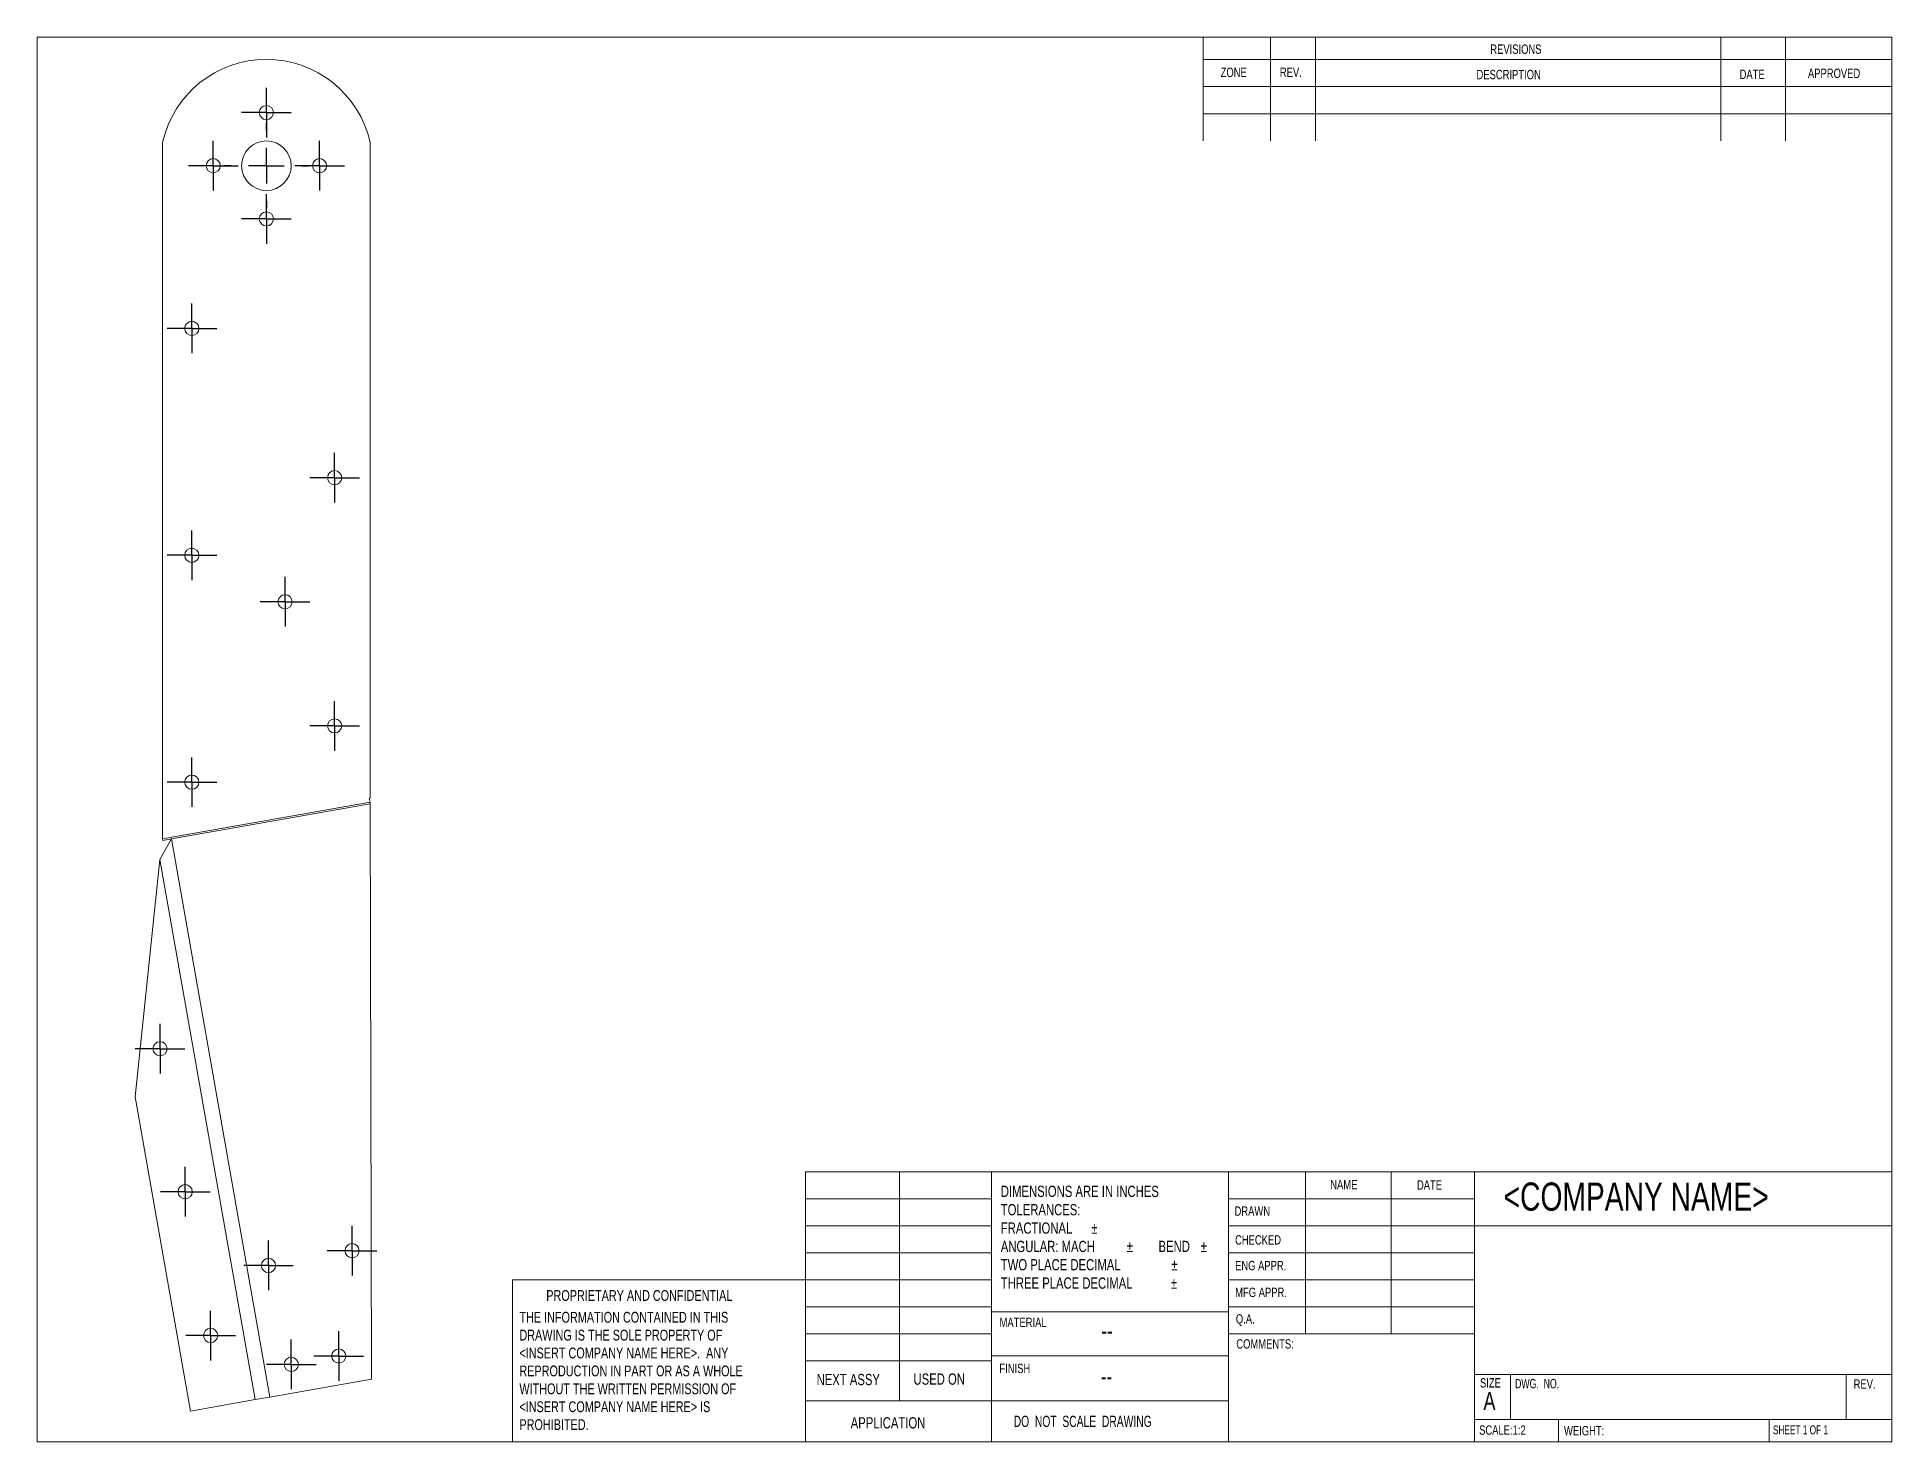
# Model space of a CAD drawing. Header units: millimetres. Extents: x 8 to 270, y 10 to 208.
import ezdxf

# ---------------------------------------------------------------- set-up
doc = ezdxf.new("R2010")
doc.units = ezdxf.units.MM
doc.layers.add('FORMAT', color=7, linetype='Continuous')
doc.styles.add('SLDTEXTSTYLE0', font='TXT', dxfattribs={"width": 0.75})
doc.styles.add('SLDTEXTSTYLE1', font='TXT', dxfattribs={"width": 0.694444})
doc.styles.add('SLDTEXTSTYLE2', font='TXT', dxfattribs={"width": 0.684783})
doc.styles.add('SLDTEXTSTYLE3', font='TXT', dxfattribs={"width": 0.6875})

# ---------------------------------------------------------------- blocks, each defined once
blk = doc.blocks.new('SW_NOTE_0')
at = {"color": 0, "linetype": 'Continuous', "lineweight": 0, "attachment_point": 1, "style": 'SLDTEXTSTYLE0'}
for s, insert, char_height in [('DIMENSIONS ARE IN INCHES', (0, 2.05), 1.5875), ('TOLERANCES:', (0, -0.54), 1.5875), ('FRACTIONAL', (0, -3.13), 1.587), ('%%p', (12.75, -3.13), 1.587), ('ANGULAR: MACH', (0, -5.72), 1.5875), ('%%p', (17.76, -5.72), 1.587), ('BEND', (22.25, -5.72), 1.587), ('%%p', (28.21, -5.72), 1.587), ('TWO PLACE DECIMAL', (0, -8.3), 1.5875), ('%%p', (24.07, -8.3), 1.587), ('THREE PLACE DECIMAL', (0, -10.89), 1.5875), ('%%p', (24, -10.89), 1.587)]:
    blk.add_mtext(s, dxfattribs=dict(at, insert=insert, char_height=char_height))
blk = doc.blocks.new('SW_NOTE_1')
at = {"color": 0, "linetype": 'Continuous', "lineweight": 0, "char_height": 1.524, "attachment_point": 1, "style": 'SLDTEXTSTYLE0'}
for s, insert in [('THE INFORMATION CONTAINED IN THIS', (0, 1.96)), ('DRAWING IS THE SOLE PROPERTY OF', (0, -0.56)), ('<INSERT COMPANY NAME HERE>.  ANY', (0, -3.08)), ('REPRODUCTION IN PART OR AS A WHOLE', (0, -5.61)), ('WITHOUT THE WRITTEN PERMISSION OF', (0, -8.13)), ('<INSERT COMPANY NAME HERE> IS', (0, -10.66)), ('PROHIBITED.', (0, -13.18))]:
    blk.add_mtext(s, dxfattribs=dict(at, insert=insert))
blk = doc.blocks.new('SW_CENTERMARKSYMBOL_0')
at = {"layer": 'FORMAT', "color": 0}
for p, q in [((0, 2.5), (0, 3.5)), ((-2.5, 0), (-3.5, 0)), ((0, 0), (-2.5, 0)), ((0, 0), (0, 2.5)), ((0, 0), (0, -2.5)), ((0, 0), (2.5, 0)), ((2.5, 0), (3.5, 0)), ((0, -2.5), (0, -3.5))]:
    blk.add_line(p, q, dxfattribs=at)
blk = doc.blocks.new('SW_CENTERMARKSYMBOL_1')
at = {"layer": 'FORMAT', "color": 0}
for p, q in [((0, 2.5), (0, 3.5)), ((-2.5, 0), (-3.5, 0)), ((0, 0), (-2.5, 0)), ((0, 0), (0, 2.5)), ((0, 0), (0, -2.5)), ((0, 0), (2.5, 0)), ((2.5, 0), (3.5, 0)), ((0, -2.5), (0, -3.5))]:
    blk.add_line(p, q, dxfattribs=at)
blk = doc.blocks.new('SW_CENTERMARKSYMBOL_2')
at = {"layer": 'FORMAT', "color": 0}
for p, q in [((0, 2.5), (0, 3.5)), ((-2.5, 0), (-3.5, 0)), ((0, 0), (-2.5, 0)), ((0, 0), (0, 2.5)), ((0, 0), (0, -2.5)), ((0, 0), (2.5, 0)), ((2.5, 0), (3.5, 0)), ((0, -2.5), (0, -3.5))]:
    blk.add_line(p, q, dxfattribs=at)
blk = doc.blocks.new('SW_CENTERMARKSYMBOL_3')
at = {"layer": 'FORMAT', "color": 0}
for p, q in [((0, 2.5), (0, 3.5)), ((-2.5, 0), (-3.5, 0)), ((0, 0), (-2.5, 0)), ((0, 0), (0, 2.5)), ((0, 0), (0, -2.5)), ((0, 0), (2.5, 0)), ((2.5, 0), (3.5, 0)), ((0, -2.5), (0, -3.5))]:
    blk.add_line(p, q, dxfattribs=at)
blk = doc.blocks.new('SW_CENTERMARKSYMBOL_4')
at = {"layer": 'FORMAT', "color": 0}
for p, q in [((0, 5), (0, 6)), ((-5, 0), (-6, 0)), ((0, 0), (-2.5, 0)), ((0, 0), (0, 2.5)), ((0, 0), (0, -2.5)), ((0, 0), (2.5, 0)), ((5, 0), (6, 0)), ((0, -5), (0, -6))]:
    blk.add_line(p, q, dxfattribs=at)
blk = doc.blocks.new('SW_CENTERMARKSYMBOL_5')
at = {"layer": 'FORMAT', "color": 0}
for p, q in [((0, 2.5), (0, 3.5)), ((-2.5, 0), (-3.5, 0)), ((0, 0), (-2.5, 0)), ((0, 0), (0, 2.5)), ((0, 0), (0, -2.5)), ((0, 0), (2.5, 0)), ((2.5, 0), (3.5, 0)), ((0, -2.5), (0, -3.5))]:
    blk.add_line(p, q, dxfattribs=at)
blk = doc.blocks.new('SW_CENTERMARKSYMBOL_6')
at = {"layer": 'FORMAT', "color": 0}
for p, q in [((0, 2.5), (0, 3.5)), ((-2.5, 0), (-3.5, 0)), ((0, 0), (-2.5, 0)), ((0, 0), (0, 2.5)), ((0, 0), (0, -2.5)), ((0, 0), (2.5, 0)), ((2.5, 0), (3.5, 0)), ((0, -2.5), (0, -3.5))]:
    blk.add_line(p, q, dxfattribs=at)
blk = doc.blocks.new('SW_CENTERMARKSYMBOL_7')
at = {"layer": 'FORMAT', "color": 0}
for p, q in [((0, 2.5), (0, 3.5)), ((-2.5, 0), (-3.5, 0)), ((0, 0), (-2.5, 0)), ((0, 0), (0, 2.5)), ((0, 0), (0, -2.5)), ((0, 0), (2.5, 0)), ((2.5, 0), (3.5, 0)), ((0, -2.5), (0, -3.5))]:
    blk.add_line(p, q, dxfattribs=at)
blk = doc.blocks.new('SW_CENTERMARKSYMBOL_8')
at = {"layer": 'FORMAT', "color": 0}
for p, q in [((0, 2.5), (0, 3.5)), ((-2.5, 0), (-3.5, 0)), ((0, 0), (-2.5, 0)), ((0, 0), (0, 2.5)), ((0, 0), (0, -2.5)), ((0, 0), (2.5, 0)), ((2.5, 0), (3.5, 0)), ((0, -2.5), (0, -3.5))]:
    blk.add_line(p, q, dxfattribs=at)
blk = doc.blocks.new('SW_CENTERMARKSYMBOL_9')
at = {"layer": 'FORMAT', "color": 0}
for p, q in [((0, 2.5), (0, 3.5)), ((-2.5, 0), (-3.5, 0)), ((0, 0), (-2.5, 0)), ((0, 0), (0, 2.5)), ((0, 0), (0, -2.5)), ((0, 0), (2.5, 0)), ((2.5, 0), (3.5, 0)), ((0, -2.5), (0, -3.5))]:
    blk.add_line(p, q, dxfattribs=at)
blk = doc.blocks.new('SW_CENTERMARKSYMBOL_10')
at = {"layer": 'FORMAT', "color": 0}
for p, q in [((0, 2.5), (0, 3.5)), ((-2.5, 0), (-3.5, 0)), ((0, 0), (-2.5, 0)), ((0, 0), (0, 2.5)), ((0, 0), (0, -2.5)), ((0, 0), (2.5, 0)), ((2.5, 0), (3.5, 0)), ((0, -2.5), (0, -3.5))]:
    blk.add_line(p, q, dxfattribs=at)
blk = doc.blocks.new('SW_CENTERMARKSYMBOL_11')
at = {"layer": 'FORMAT', "color": 0}
for p, q in [((0, 2.5), (0, 3.5)), ((-2.5, 0), (-3.5, 0)), ((0, 0), (-2.5, 0)), ((0, 0), (0, 2.5)), ((0, 0), (0, -2.5)), ((0, 0), (2.5, 0)), ((2.5, 0), (3.5, 0)), ((0, -2.5), (0, -3.5))]:
    blk.add_line(p, q, dxfattribs=at)
blk = doc.blocks.new('SW_CENTERMARKSYMBOL_12')
at = {"layer": 'FORMAT', "color": 0}
for p, q in [((0, 2.5), (0, 3.5)), ((-2.5, 0), (-3.5, 0)), ((0, 0), (-2.5, 0)), ((0, 0), (0, 2.5)), ((0, 0), (0, -2.5)), ((0, 0), (2.5, 0)), ((2.5, 0), (3.5, 0)), ((0, -2.5), (0, -3.5))]:
    blk.add_line(p, q, dxfattribs=at)
blk = doc.blocks.new('SW_CENTERMARKSYMBOL_13')
at = {"layer": 'FORMAT', "color": 0}
for p, q in [((0, 2.5), (0, 3.5)), ((-2.5, 0), (-3.5, 0)), ((0, 0), (-2.5, 0)), ((0, 0), (0, 2.5)), ((0, 0), (0, -2.5)), ((0, 0), (2.5, 0)), ((2.5, 0), (3.5, 0)), ((0, -2.5), (0, -3.5))]:
    blk.add_line(p, q, dxfattribs=at)
blk = doc.blocks.new('SW_CENTERMARKSYMBOL_14')
at = {"layer": 'FORMAT', "color": 0}
for p, q in [((0, 2.5), (0, 3.5)), ((-2.5, 0), (-3.5, 0)), ((0, 0), (-2.5, 0)), ((0, 0), (0, 2.5)), ((0, 0), (0, -2.5)), ((0, 0), (2.5, 0)), ((2.5, 0), (3.5, 0)), ((0, -2.5), (0, -3.5))]:
    blk.add_line(p, q, dxfattribs=at)
blk = doc.blocks.new('SW_CENTERMARKSYMBOL_15')
at = {"layer": 'FORMAT', "color": 0}
for p, q in [((0, 2.5), (0, 3.5)), ((-2.5, 0), (-3.5, 0)), ((0, 0), (-2.5, 0)), ((0, 0), (0, 2.5)), ((0, 0), (0, -2.5)), ((0, 0), (2.5, 0)), ((2.5, 0), (3.5, 0)), ((0, -2.5), (0, -3.5))]:
    blk.add_line(p, q, dxfattribs=at)
blk = doc.blocks.new('SW_CENTERMARKSYMBOL_16')
at = {"layer": 'FORMAT', "color": 0}
for p, q in [((0, 2.5), (0, 3.5)), ((-2.5, 0), (-3.5, 0)), ((0, 0), (-2.5, 0)), ((0, 0), (0, 2.5)), ((0, 0), (0, -2.5)), ((0, 0), (2.5, 0)), ((2.5, 0), (3.5, 0)), ((0, -2.5), (0, -3.5))]:
    blk.add_line(p, q, dxfattribs=at)
blk = doc.blocks.new('SW_CENTERMARKSYMBOL_17')
at = {"layer": 'FORMAT', "color": 0}
for p, q in [((0, 2.5), (0, 3.5)), ((-2.5, 0), (-3.5, 0)), ((0, 0), (-2.5, 0)), ((0, 0), (0, 2.5)), ((0, 0), (0, -2.5)), ((0, 0), (2.5, 0)), ((2.5, 0), (3.5, 0)), ((0, -2.5), (0, -3.5))]:
    blk.add_line(p, q, dxfattribs=at)

msp = doc.modelspace()

# ---------------------------------------------------------------- linework, layer by layer
at = {"color": 7, "linetype": 'Continuous', "lineweight": 0}
for p, q in [((8.38, 208.08), (270, 208.08)), ((8.38, 208.08), (8.38, 9.96)), ((172.85, 193.47), (172.85, 208.08)), ((182.37, 193.47), (182.37, 208.08)), ((188.72, 193.47), (188.72, 208.08)), ((245.87, 193.47), (245.87, 208.08)), ((255.01, 193.47), (255.01, 208.08)), ((270, 9.96), (270, 208.08)), ((172.85, 204.9), (270, 204.9)), ((172.85, 201.09), (270, 201.09)), ((172.85, 197.28), (270, 197.28)), ((116.77, 9.96), (116.77, 48.06)), ((116.77, 48.06), (143, 48.06)), ((130.03, 48.06), (130.03, 15.74)), ((143, 9.96), (143, 48.06)), ((143, 48.06), (270, 48.06)), ((176.45, 48.06), (176.45, 9.96)), ((187.29, 48.06), (187.29, 25.2)), ((199.38, 48.06), (199.38, 25.2)), ((211.11, 48.06), (211.11, 9.96)), ((116.77, 44.25), (143, 44.25)), ((176.45, 44.25), (211.11, 44.25)), ((116.77, 40.44), (143, 40.44)), ((176.45, 40.44), (270, 40.44)), ((116.77, 36.63), (143, 36.63)), ((176.45, 36.63), (211.11, 36.63)), ((116.77, 32.82), (75.44, 32.82)), ((75.44, 32.82), (75.44, 9.96)), ((116.77, 32.82), (143, 32.82)), ((176.45, 32.82), (211.11, 32.82)), ((116.77, 29.01), (143, 29.01)), ((176.45, 29.01), (211.11, 29.01)), ((176.45, 28.31), (143, 28.31)), ((116.77, 25.2), (143, 25.2)), ((176.45, 25.2), (211.11, 25.2)), ((116.77, 21.39), (143, 21.39)), ((143, 22.09), (176.45, 22.09)), ((211.11, 19.48), (270, 19.48)), ((216.21, 19.48), (216.21, 13.13)), ((263.57, 19.48), (263.57, 13.13)), ((143, 15.74), (116.77, 15.74)), ((143, 15.74), (176.45, 15.74)), ((211.11, 13.13), (270, 13.13)), ((222.99, 13.13), (222.99, 9.96)), ((252.69, 13.13), (252.69, 9.96)), ((270, 9.96), (8.38, 9.96))]:
    msp.add_line(p, q, dxfattribs=at)
at = {"color": 7, "linetype": 'Continuous', "lineweight": 15}
for p, q in [((26.08, 95), (26.08, 193.25)), ((55.35, 100.77), (55.35, 193.25)), ((26.08, 95), (55.34, 100.16)), ((27.33, 95.01), (55.35, 99.95)), ((55.35, 100.77), (55.23, 100.75)), ((55.23, 100.75), (55.34, 100.16)), ((55.34, 100.16), (55.35, 99.95)), ((55.35, 99.95), (55.53, 18.81)), ((25.71, 92.11), (27.33, 95.01)), ((26.11, 94.79), (26.08, 95)), ((27.33, 95.01), (26.11, 94.79)), ((41.21, 16.28), (27.33, 95.01)), ((22.21, 58.63), (25.71, 92.11)), ((25.71, 92.11), (39.14, 15.92)), ((30.02, 14.31), (22.21, 58.63)), ((55.53, 18.81), (41.21, 16.28)), ((39.14, 15.92), (30.02, 14.31)), ((41.21, 16.28), (39.14, 15.92))]:
    msp.add_line(p, q, dxfattribs=at)
for centre, radius in [((40.72, 197.44), 1), ((40.72, 189.94), 3.5), ((33.22, 189.94), 1), ((48.22, 189.94), 1), ((40.72, 182.44), 1), ((30.21, 167), 1), ((50.35, 145.94), 1), ((30.21, 135), 1), ((43.35, 128.44), 1), ((50.35, 110.94), 1), ((30.21, 103), 1), ((25.72, 65.4), 1), ((29.27, 45.24), 1), ((52.81, 36.92), 1), ((41.02, 34.84), 1), ((32.85, 24.96), 1), ((44.23, 20.89), 1), ((50.93, 22.07), 1)]:
    msp.add_circle(centre, radius, dxfattribs=at)
msp.add_arc((40.72, 189.94), 15, 12.7229, 167.2771, dxfattribs=at)

# ---------------------------------------------------------------- block references
at = {"color": 7, "linetype": 'Continuous', "lineweight": 0}
for name, p in [('SW_NOTE_0', (144.31, 44.04)), ('SW_NOTE_1', (76.41, 26.34))]:
    msp.add_blockref(name, p, dxfattribs=at)
at = {"layer": 'FORMAT'}
for name, p in [('SW_CENTERMARKSYMBOL_11', (40.72, 197.44)), ('SW_CENTERMARKSYMBOL_4', (40.72, 189.94)), ('SW_CENTERMARKSYMBOL_8', (33.22, 189.94)), ('SW_CENTERMARKSYMBOL_10', (48.22, 189.94)), ('SW_CENTERMARKSYMBOL_9', (40.72, 182.44)), ('SW_CENTERMARKSYMBOL_14', (30.21, 167)), ('SW_CENTERMARKSYMBOL_5', (50.35, 145.94)), ('SW_CENTERMARKSYMBOL_13', (30.21, 135)), ('SW_CENTERMARKSYMBOL_7', (43.35, 128.44)), ('SW_CENTERMARKSYMBOL_6', (50.35, 110.94)), ('SW_CENTERMARKSYMBOL_12', (30.21, 103)), ('SW_CENTERMARKSYMBOL_15', (25.72, 65.4)), ('SW_CENTERMARKSYMBOL_17', (29.27, 45.24)), ('SW_CENTERMARKSYMBOL_2', (52.81, 36.92)), ('SW_CENTERMARKSYMBOL_3', (41.02, 34.84)), ('SW_CENTERMARKSYMBOL_16', (32.85, 24.96)), ('SW_CENTERMARKSYMBOL_1', (44.23, 20.89)), ('SW_CENTERMARKSYMBOL_0', (50.93, 22.07))]:
    msp.add_blockref(name, p, dxfattribs=at)

# ---------------------------------------------------------------- texts
at = {"color": 7, "linetype": 'Continuous', "lineweight": 0, "attachment_point": 1}
for s, insert, char_height, style in [('REVISIONS', (213.35, 207.04), 1.323, 'SLDTEXTSTYLE0'), ('ZONE', (175.32, 203.77), 1.323, 'SLDTEXTSTYLE0'), ('REV.', (183.67, 203.79), 1.323, 'SLDTEXTSTYLE0'), ('DESCRIPTION', (211.41, 203.46), 1.3229, 'SLDTEXTSTYLE0'), ('DATE', (248.52, 203.48), 1.323, 'SLDTEXTSTYLE0'), ('APPROVED', (258.16, 203.63), 1.323, 'SLDTEXTSTYLE0'), ('NAME', (190.78, 46.91), 1.323, 'SLDTEXTSTYLE0'), ('DATE', (203.01, 46.86), 1.323, 'SLDTEXTSTYLE0'), ('<COMPANY NAME>', (215.23, 46.54), 3.9688, 'SLDTEXTSTYLE0'), ('DRAWN', (177.28, 43.17), 1.323, 'SLDTEXTSTYLE0'), ('CHECKED', (177.35, 39.11), 1.323, 'SLDTEXTSTYLE0'), ('ENG APPR.', (177.36, 35.49), 1.323, 'SLDTEXTSTYLE0'), ('PROPRIETARY AND CONFIDENTIAL', (80.2, 31.37), 1.524, 'SLDTEXTSTYLE0'), ('MFG APPR.', (177.37, 31.71), 1.323, 'SLDTEXTSTYLE0'), ('MATERIAL', (144.14, 27.47), 1.323, 'SLDTEXTSTYLE0'), ('Q.A.', (177.47, 27.97), 1.323, 'SLDTEXTSTYLE0'), ('--', (158.49, 26.81), 2.381, 'SLDTEXTSTYLE0'), ('COMMENTS:', (177.53, 24.44), 1.323, 'SLDTEXTSTYLE0'), ('FINISH', (144.11, 20.99), 1.323, 'SLDTEXTSTYLE0'), ('NEXT ASSY', (118.33, 19.55), 1.587, 'SLDTEXTSTYLE0'), ('USED ON', (132, 19.61), 1.587, 'SLDTEXTSTYLE0'), ('--', (158.43, 20.38), 2.381, 'SLDTEXTSTYLE0'), ('SIZE', (211.9, 18.95), 1.323, 'SLDTEXTSTYLE0'), ('DWG.  NO.', (216.85, 18.84), 1.323, 'SLDTEXTSTYLE1'), ('REV.', (264.6, 18.77), 1.323, 'SLDTEXTSTYLE0'), ('A', (212.39, 17), 2.54, 'SLDTEXTSTYLE0'), ('APPLICATION', (123.14, 13.44), 1.5875, 'SLDTEXTSTYLE0'), ('DO  NOT  SCALE  DRAWING', (146.13, 13.65), 1.5875, 'SLDTEXTSTYLE2'), ('SCALE:1:2', (211.78, 12.29), 1.323, 'SLDTEXTSTYLE0'), ('WEIGHT:', (223.75, 12.2), 1.323, 'SLDTEXTSTYLE0'), ('SHEET 1 OF 1', (253.21, 12.29), 1.27, 'SLDTEXTSTYLE3')]:
    msp.add_mtext(s, dxfattribs=dict(at, insert=insert, char_height=char_height, style=style))

doc.saveas('drawing.dxf')
